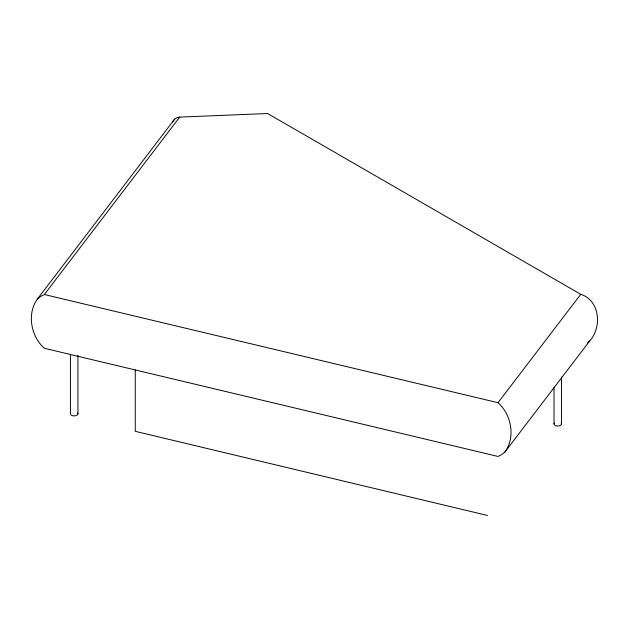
<?xml version="1.0" encoding="UTF-8"?>
<svg xmlns="http://www.w3.org/2000/svg" width="629" height="629" viewBox="0 0 629 629"><rect width="100%" height="100%" fill="white"/><g stroke="black" fill="none" stroke-linecap="round" stroke-linejoin="round"><path stroke-width="0.94" d="M172.716 121.845L174.65 119.101L176.946 117.709L179.705 117.104L267.6 113.519L580.748 294.309C600.082 300.395 602.134 327.379 589.703 340.949L504.898 452.062L501.777 454.539L498.019 456.45L44.36 348.277C30.931 336.515 26.685 313.643 37.481 298.917L174.65 119.101M504.898 452.062C515.694 437.336 511.448 414.464 498.019 402.702L44.36 294.529L40.602 296.44L37.481 298.917M44.36 294.529L179.705 117.104M498.019 402.702L580.748 294.309M587.667 342.805L589.703 340.949M487.53 515.481L135.259 431.321L135.259 369.891M561.548 377.078L561.548 423.883M554.023 387.802L554.023 423.883M77.941 355.306L77.941 413.811M70.417 354.166L70.417 413.646M77.681 412.946A3.758 2.17 0 0 1 74.096 415.903A3.758 2.17 0 0 1 70.739 412.852M561.241 423.018A3.758 2.17 0 0 1 557.789 426.053A3.758 2.17 0 0 1 554.33 423.018"/></g></svg>
